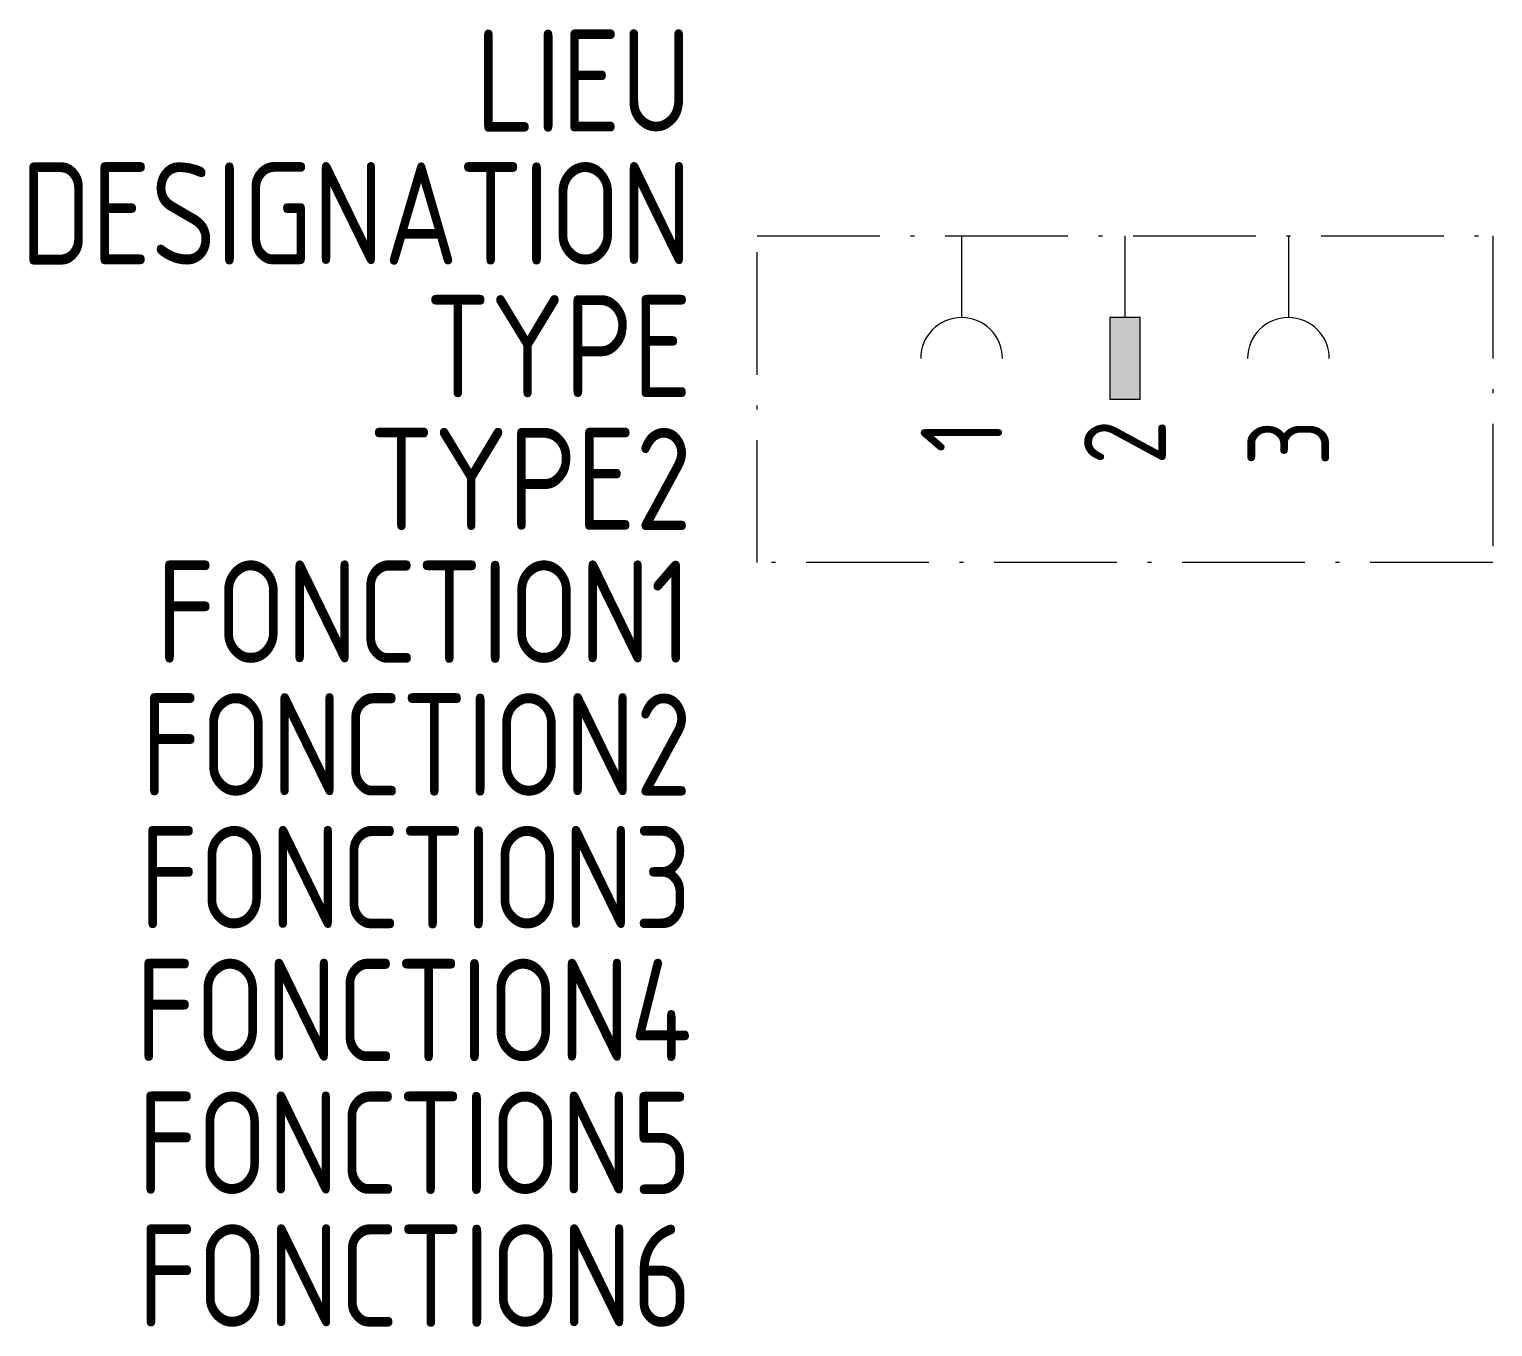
# Model space of a CAD drawing. Extents: x -1607.5 to -1571.6, y -906.3 to -874.5.
import ezdxf
from ezdxf.enums import TextEntityAlignment as Align

# ---------------------------------------------------------------- set-up
doc = ezdxf.new("R2010")
doc.units = 0
doc.linetypes.add('ACAD_ISO10W100', pattern=[18, 12, -3, 0, -3])
for name, color, linetype in [('SYMB_BOITE', 6, 'ACAD_ISO10W100'), ('SYMB_FIL', 3, 'CONTINUOUS'), ('SYMB_FIL_FIN', 1, 'CONTINUOUS'), ('SYMB_TXT_CONTACT', 2, 'CONTINUOUS'), ('SYMB_TXT_NOM', 3, 'CONTINUOUS')]:
    doc.layers.add(name, color=color, linetype=linetype)
doc.styles.add('NET2_5', font='isocp.shx', dxfattribs={"width": 0.9, "height": 2.5})
doc.styles.add('NET_2', font='isocp.shx', dxfattribs={"width": 0.9, "height": 2})

msp = doc.modelspace()

# ---------------------------------------------------------------- linework, layer by layer
at = {"layer": 'SYMB_BOITE', "ltscale": 0.25}
msp.add_lwpolyline([(-1589.634, -887.593), (-1589.634, -879.593), (-1571.634, -879.593), (-1571.634, -887.593)], close=True, dxfattribs=at)
at = {"layer": 'SYMB_FIL'}
for p, q in [((-1584.634, -879.593), (-1584.634, -881.593)), ((-1580.634, -879.593), (-1580.634, -881.593)), ((-1576.634, -879.593), (-1576.634, -881.593))]:
    msp.add_line(p, q, dxfattribs=at)
at = {"layer": 'SYMB_FIL_FIN'}
msp.add_lwpolyline([(-1580.259, -881.593), (-1581.009, -881.593), (-1581.009, -883.593), (-1580.259, -883.593)], close=True, dxfattribs=at)
for centre in [(-1584.634, -882.593), (-1576.634, -882.593)]:
    msp.add_arc(centre, 1, 0, 180, dxfattribs=at)
msp.add_solid([(-1580.259, -881.593), (-1581.009, -881.593), (-1580.259, -883.593), (-1581.009, -883.593)], dxfattribs=at)

# ---------------------------------------------------------------- texts
at = {"layer": 'SYMB_TXT_CONTACT', "style": 'NET_2', "width": 0.9, "flags": 8}
for tag, text, p in [('2', 'PE', (-1580.634, -884.093)), ('3', 'N', (-1576.634, -884.093)), ('1', 'L', (-1584.634, -884.093))]:
    msp.add_attdef(tag, text=text, height=2, rotation=90, dxfattribs=at).set_placement(p, align=Align.MIDDLE_RIGHT)
at = {"layer": 'SYMB_TXT_NOM', "style": 'NET2_5', "width": 0.9, "flags": 8}
for tag, text, p in [('LIEU', '', (-1591.234, -877.046)), ('DESIGNATION', 'X?', (-1591.234, -880.296)), ('TYPE', '', (-1591.234, -883.546)), ('TYPE2', '', (-1591.234, -886.796)), ('FONCTION1', '', (-1591.234, -890.046)), ('FONCTION2', '', (-1591.234, -893.296)), ('FONCTION3', '', (-1591.234, -896.546)), ('FONCTION4', '', (-1591.234, -899.796)), ('FONCTION5', '', (-1591.234, -903.046)), ('FONCTION6', '', (-1591.234, -906.296))]:
    msp.add_attdef(tag, text=text, height=2.5, dxfattribs=at).set_placement(p, align=Align.RIGHT)

doc.saveas('drawing.dxf')
